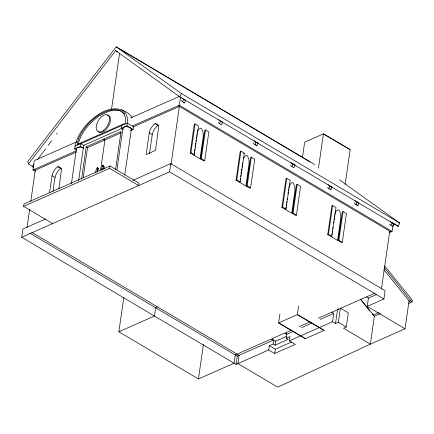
<?xml version="1.0" encoding="UTF-8"?>
<svg xmlns="http://www.w3.org/2000/svg" width="434" height="434" viewBox="0 0 434 434"><rect width="100%" height="100%" fill="white"/><g stroke="black" fill="none" stroke-linecap="round" stroke-linejoin="round"><path stroke-width="0.65" d="M23.604 206.372L23.941 204.023L109.965 165.972L138.983 183.186L138.647 185.535L109.623 168.321L23.604 206.372L52.628 223.586M292.95 331.495L286.765 334.229L286.19 338.216L289.939 336.562L289.326 340.831L295.294 344.368L274.673 353.488L268.706 349.95L236.036 364.403L21.7 237.268L22.888 229.006L45.581 218.969M35.295 171.359L32.962 169.976L34.221 161.258M27.044 227.362L29.626 209.41M30.776 201.436L35.279 170.182L76.102 152.128M49.547 192.973L52.026 175.781C52.72 172.179 54.89 168.945 57.727 166.667L59.952 167.171L60.934 168.235L61.427 169.754L58.921 188.828M53.008 191.437C54.478 183.663 53.485 173.714 60.711 168.435L61.536 168.419M76.704 150.153L74.653 148.933C76.303 134.703 86.312 122.952 97.683 114.983C108.467 107.198 122.285 105.863 131.676 116.567L132.126 117.695M71.431 183.598L76.406 149.095M74.653 148.933L80.453 146.367L80.843 143.654L84.207 145.65M78.625 180.587L83.702 145.347L121.916 128.448M81.565 179.085L86.203 146.882L121.053 131.464L115.547 169.705M83.165 177.848L87.516 147.658L121.167 132.771M96.983 172.206L97.617 167.822L98.664 168.441L98.589 168.983L98.003 169.244L97.628 171.842M97.33 171.772L97.878 167.974L97.037 168.077L96.001 170.247A4.682 2.544 -59.3 0 0 95.708 171.766L95.768 172.656M100.596 170.139L104.947 139.949L103.634 139.168M101.632 170.15L102.267 165.766L102.847 165.506L103.894 166.13L104.404 168.077A4.682 2.544 -59.3 0 1 104.263 169.07M101.979 169.716L102.169 168.414M102.451 166.461L102.527 165.918L103.108 165.663L103.032 166.206M111.581 108.847L119.589 53.306M103.818 166.672L103.894 166.13L103.314 166.385M109.623 168.321L109.965 165.972M123.185 129.592L121.129 128.377L121.52 125.659M116.952 169.672L122.882 128.535M121.129 128.377L126.934 125.811L127.325 123.093L127.314 117.419L125.518 112.916L122.062 109.889M124.742 175.086L131.339 129.299M130.78 130.493L133.102 129.468L133.493 126.755L127.325 123.093L75.044 146.22M272.65 339.442L271.711 339.86L270.718 339.269L235.239 354.963L234.051 363.22L198.436 378.974L118.856 331.771L123.82 297.323M149.274 132.761L146.128 154.585L155.502 150.441L158.676 126.739L158.182 125.214L157.2 124.157L154.976 123.652C152.139 125.931 149.969 129.164 149.274 132.761L152.258 134.535L149.497 153.712M21.7 237.268L169.558 171.859L170.752 163.602L385.088 290.737L383.9 298.993L367.224 306.371L368.412 298.115L376.43 294.567M132.43 125.974L179.323 105.234L180.484 97.189M171.056 164.28L179.394 106.438L133.005 126.956M190.173 152.985L194.313 124.254L195.061 123.923L198.446 125.931L194.307 154.661L193.559 154.992L190.173 152.985L190.922 152.649L194.307 154.661M190.922 152.649L195.061 123.923M194.242 153.245L194.432 151.922M194.622 150.598L194.817 149.274M195.099 147.289L195.289 145.97M195.484 144.647L195.674 143.323M195.956 141.338L196.146 140.019M196.342 138.696L196.624 136.71M196.814 135.386L197.009 134.068M200.589 159.018L204.729 130.287L205.477 129.956L208.862 131.963L204.723 160.694L203.975 161.025L200.589 159.018L201.338 158.681L204.723 160.694M201.338 158.681L205.477 129.956M198.436 378.974L203.4 344.52M236.025 180.181L240.165 151.45L240.919 151.119L244.304 153.131L240.165 181.857L239.411 182.188L236.025 180.181L236.78 179.85L240.165 181.857M236.78 179.85L240.919 151.119M240.002 181.103L239.812 182.426L245.877 186.023L249.018 164.198C249.349 161.155 248.839 157.868 247 155.361L245.183 156.012L243.409 158.708M240.192 179.779L240.382 178.455M240.669 176.475L240.859 175.152M241.049 173.828L241.337 171.842M241.526 170.524L241.716 169.2M242.004 167.215L242.194 165.891M242.384 164.573L242.573 163.249M246.441 186.213L250.581 157.488L251.335 157.151L254.72 159.164L250.581 187.889L249.827 188.22L246.441 186.213L247.19 185.882L250.581 187.889M247.19 185.882L251.335 157.151M236.036 364.403L237.23 356.14L273.648 340.034L273.073 344.021L269.324 345.681L268.706 349.95M281.883 207.381L286.022 178.651L286.771 178.32L290.156 180.327L286.017 209.058L285.268 209.389L281.883 207.381L282.632 207.045L286.017 209.058M282.632 207.045L286.771 178.32M286.044 206.98L285.664 209.622L291.729 213.219L294.876 191.399C295.201 188.356 294.697 185.068 292.858 182.562L291.035 183.208L289.266 185.904M286.234 205.656L286.429 204.333M286.619 203.009L286.809 201.685M287.096 199.705L287.286 198.381M287.954 193.754L288.143 192.43M288.426 190.445L288.621 189.121M292.299 213.414L296.438 184.683L297.187 184.352L300.572 186.36L296.433 215.09L295.684 215.421L292.299 213.414L293.048 213.078L296.433 215.09M293.048 213.078L297.187 184.352M273.073 344.021L275.058 345.204L275.633 341.211L286.369 336.464M279.876 314.2L278.623 322.901L305.373 338.677L324.117 330.382L297.366 314.612L278.623 322.901L305.373 338.677M302.444 157.575L304.663 142.178L323.406 133.889L350.157 149.659L345.144 184.466M274.673 353.488L275.292 349.224L291.664 341.976M298.619 305.91L297.366 314.612L324.117 330.382M318.491 168.023L323.406 133.889L350.157 149.659M327.735 234.577L331.874 205.846L332.623 205.515L336.008 207.523L331.869 236.253L331.12 236.584L327.735 234.577L328.484 234.246L331.869 236.253M328.484 234.246L332.623 205.515M331.804 234.837L331.994 233.514M332.184 232.19L332.373 230.872M332.661 228.886L332.851 227.562M333.518 222.935L333.708 221.611M333.996 219.626L334.185 218.307M334.375 216.984L334.565 215.66M338.151 240.61L342.29 211.879L343.039 211.548L346.424 213.561L342.285 242.286L341.536 242.617L338.151 240.61L338.9 240.279L342.285 242.286M338.9 240.279L343.039 211.548M289.326 340.831L332.547 321.708L333.741 313.451L331.75 312.268M332.547 321.708L335.531 323.476L337.56 309.399L338.688 308.905M335.531 323.476L338.346 322.234L340.375 308.156L348.334 312.876L346.305 326.954L343.489 328.202L370.348 344.129L405.025 328.793L409.04 300.93L383.775 269.563M360.47 299.015L374.363 316.267L370.348 344.129L277.7 387.171L237.913 363.573L239.101 355.316L31.986 232.461M381.415 289.055L389.754 231.213M389.71 232.467L392.07 231.42L393.036 224.72M408.671 303.399L412.029 301.912L412.3 300.035L384.703 265.977M197.253 132.771C197.611 130.764 198.859 128.269 201.148 128.166C202.987 130.672 203.497 133.96 203.166 137.003L200.02 158.822L193.955 155.226M288.811 187.803L289.115 186.539M334.815 214.369C335.173 212.356 336.421 209.861 338.71 209.758C340.549 212.264 341.059 215.552 340.728 218.595L337.581 240.42L331.516 236.823M152.258 134.535C152.958 130.932 155.122 127.699 157.96 125.421L158.784 125.399M78.196 144.538C80.713 132.636 89.344 122.99 99.05 116.144C105.668 112.102 113.947 108.25 121.683 111.413L124.433 113.822M102.874 169.51L103.07 168.972A4.682 2.544 -59.3 0 0 103.357 167.453L102.847 165.506M184.152 99.343L185.573 100.455L184.51 102.934L182.519 101.751L183.582 99.272L181.689 97.791M220.586 121.222L222.577 122.399L221.514 124.883L219.523 123.701L220.586 121.222L218.698 119.741M256.494 142.249L257.915 143.361L256.852 145.846L254.861 144.663L255.924 142.184L254.031 140.703M292.928 164.128L294.919 165.311L293.856 167.79L291.865 166.613L292.928 164.128L291.035 162.652M330.507 186.148L331.923 187.26L330.86 189.739L328.869 188.562L329.932 186.077L328.044 184.602M356.938 202.098L358.929 203.275L357.866 205.759L355.875 204.577L356.938 202.098L355.045 200.617M392.048 222.566L393.942 224.047L392.879 226.526L390.888 225.349L391.956 222.864L390.063 221.383M339.448 179.855L399.687 223.016L398.211 226.439L179.893 96.945L181.369 93.522L116.198 46.829L27.787 161.459L28.405 163.954L33.065 166.716M37.443 159.717L45.554 148.889M47.99 145.64L51.635 140.768M56.501 134.274L57.315 133.189M33.895 164.443L32.724 166.005L33.168 167.817M28.405 163.954L115.65 50.632L117.397 51.668M34.313 160.585L76.878 141.761M130.688 117.956L179.551 96.343M32.962 169.976L76.764 150.598M97.037 168.077L97.617 167.822M97.221 168.777L97.802 168.522L98.589 168.983M98.084 168.701L98.664 168.441M132.761 180.408L170.752 163.602M243.555 153.462L244.304 153.131M157.531 306.93L155.66 307.76L154.471 316.017L118.856 331.771M291.241 330.193L285.713 332.634L286.711 333.225L285.773 333.637M299.216 326.661L310.267 321.773M318.247 318.247L375.057 293.113M301.603 327.67L312.106 323.021M320.14 319.467L333.741 313.451M275.058 345.204L288.181 339.399L286.19 338.216M372.291 314.01L373.137 315.057L378.692 312.594M374.363 316.267L380.558 313.527M412.029 301.912L410.537 300.268L409.04 300.93L410.531 302.579M116.198 46.829L314.726 164.584M310.131 161.963L120.164 49.286L121.227 50.127M181.369 93.522L399.687 223.016M183.582 99.272L185.573 100.455M255.924 142.184L257.915 143.361M329.932 186.077L331.923 187.26M391.956 222.864L393.942 224.047M179.323 105.234L392.07 231.42M178.2 105.728L390.947 231.919M154.976 123.652L157.96 125.421M126.934 125.811L133.102 129.468M169.558 171.859L383.9 298.993M366.426 296.932L368.412 298.115M367.224 306.371L405.025 328.793M86.203 146.882L87.516 147.658M80.453 146.367L83.534 148.195A4.264 2.17 8.2 0 0 78.408 147.381A4.264 2.17 8.2 0 0 76.579 149.676M338.346 322.234L346.305 326.954M57.727 166.667L60.711 168.435M52.026 175.781L55.01 177.549M34.085 169.477L35.279 170.182M286.765 334.229L284.78 333.052L271.657 338.851L275.633 341.211M269.324 345.681L275.292 349.224M29.875 233.15L237.23 356.14M394.365 223.667L398.211 226.439M115.65 50.632L179.893 96.945M356.564 201.425L357.507 202.168M293.026 163.83L294.447 164.942M221.161 121.292L222.105 122.03M389.602 224.063L390.888 225.349M356.574 204.474L357.866 205.759M354.16 202.868L355.875 204.577M330.003 188.888L330.86 189.739M327.583 187.276L328.869 188.562M290.579 165.327L291.865 166.613M255.566 144.56L256.852 145.846M253.147 142.954L254.861 144.663M218.237 122.421L219.523 123.701M183.653 102.077L184.51 102.934M181.233 100.471L182.519 101.751M373.137 315.057L374.623 316.701M384.432 267.854L410.537 300.268M361.343 300.415L369.768 310.874M107.176 115.135A9.64 5.235 -59.3 0 1 108.722 125.811A9.64 5.235 -59.3 0 1 98.35 131.708M123.061 129.115A4.264 2.17 8.2 0 1 127.536 126.788A4.264 2.17 8.2 0 1 130.835 130.352M78.679 138.544L77.04 144.549L125.578 123.088L125.562 117.815L123.896 113.632L120.685 110.827C112.948 107.659 104.67 111.511 98.051 115.552C89.708 121.33 82.666 129.142 78.679 138.544M103.384 130.439A9.64 5.235 -59.3 0 0 108.305 115.395A9.64 5.235 -59.3 0 0 96.798 123.934A9.64 5.235 -59.3 0 0 103.384 130.439"/></g></svg>
